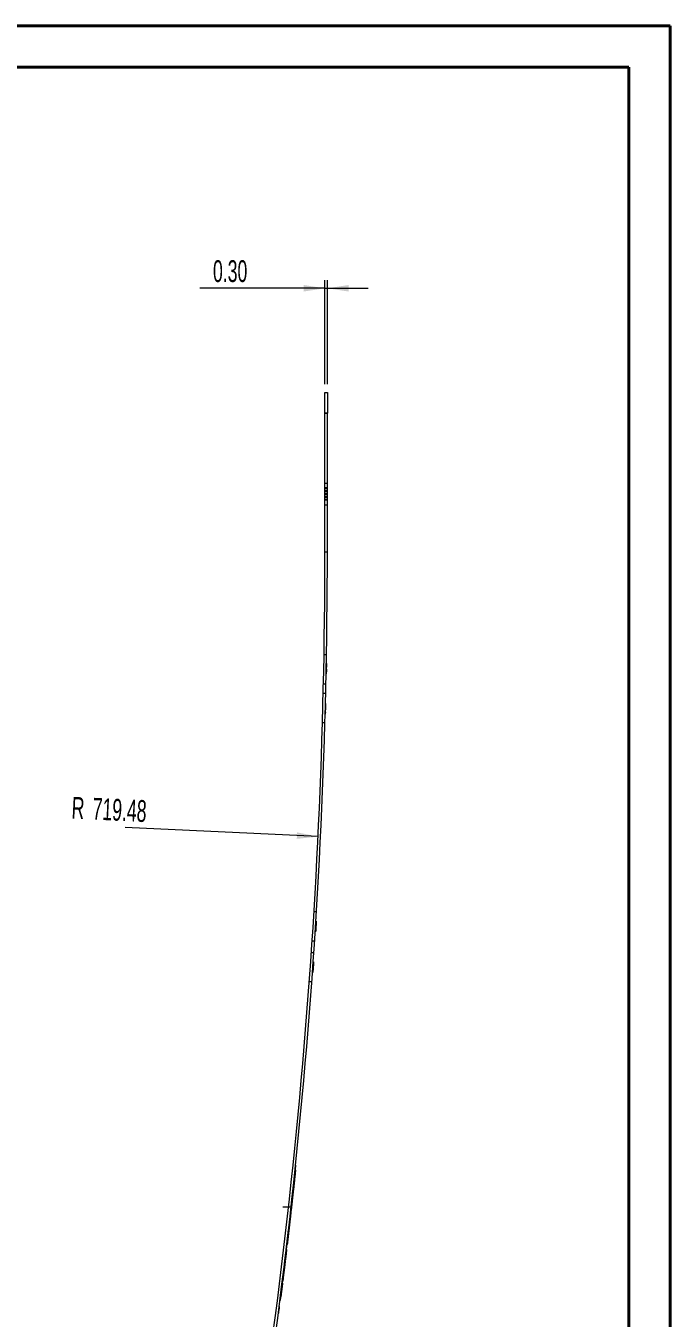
# Model space of a CAD drawing. Header units: millimetres. Extents: x -551 to 210, y 0 to 297.
# Drawn here: x 131.8 to 210.1, y 140.3 to 297.2 of the extents above; entities that cross this region are included whole.
import ezdxf

# ---------------------------------------------------------------- set-up
doc = ezdxf.new("R2010")
doc.units = ezdxf.units.MM
doc.linetypes.add('HIDDEN', pattern=[1.905, 1.27, -0.635])
doc.styles.add('SLDTEXTSTYLE2', font='TXT', dxfattribs={"width": 0.605})
doc.dimstyles.new('SLDDIMSTYLE2', dxfattribs={"dimtxt": 2.568319, "dimasz": 2.568319, "dimexe": 0, "dimexo": 0.0625, "dimgap": 0.64208, "dimtad": 2, "dimrnd": 1e-09, "dimzin": 4, "dimdsep": 46, "dimtxsty": 'SLDTEXTSTYLE2', "dimsah": 1, "dimcen": 0.09, "dimadec": 0, "dimazin": 0, "dimtfac": 1, "dimtofl": 0, "dimtmove": 0, "dimatfit": 3, "dimfxl": 1, "dimtolj": 1, "dimtzin": 12, "dimarcsym": 0})
doc.dimstyles.new('SLDDIMSTYLE3', dxfattribs={"dimtxt": 2.568319, "dimasz": 2.568319, "dimexe": 0, "dimexo": 0.0625, "dimgap": 0.64208, "dimtad": 2, "dimrnd": 1e-09, "dimzin": 12, "dimdsep": 46, "dimtxsty": 'SLDTEXTSTYLE2', "dimblk1": 'NONE', "dimblk2": 'NONE', "dimsah": 1, "dimcen": 0.09, "dimadec": 0, "dimazin": 0, "dimtfac": 1, "dimtofl": 0, "dimtmove": 0, "dimatfit": 3, "dimldrblk": 'NONE', "dimfxl": 1, "dimtolj": 1, "dimtzin": 12, "dimarcsym": 0})

# ---------------------------------------------------------------- blocks, each defined once
blk = doc.blocks.new('*D12')
at = {"color": 7, "linetype": 'Continuous', "lineweight": 0}
for p, q in [((168.16, 265.34), (152.98, 265.34)), ((168.16, 253.68), (168.16, 266.34)), ((168.16, 265.34), (168.46, 265.34)), ((168.46, 253.68), (168.46, 266.34)), ((168.46, 265.34), (173.4, 265.34))]:
    blk.add_line(p, q, dxfattribs=at)
for points in [[(168.16, 265.34), (165.59, 265.74), (165.59, 264.95)], [(168.46, 265.34), (171.03, 264.95), (171.03, 265.74)]]:
    blk.add_solid(points, dxfattribs=at)
at = {"color": 7, "linetype": 'Continuous', "lineweight": 0, "insert": (154.57, 268.75), "char_height": 2.646, "attachment_point": 1, "style": 'SLDTEXTSTYLE2'}
blk.add_mtext('0.30', dxfattribs=at)
blk = doc.blocks.new('*D14')
at = {"color": 7, "linetype": 'Continuous', "lineweight": 0, "attachment_point": 1, "rotation": 357.2491, "style": 'SLDTEXTSTYLE2'}
for s, insert, char_height in [('R', (137.48, 203.59), 2.65), ('719.48', (140.03, 203.47), 2.646)]:
    blk.add_mtext(s, dxfattribs=dict(at, insert=insert, char_height=char_height))
blk = doc.blocks.new('_NONE')

msp = doc.modelspace()

# ---------------------------------------------------------------- linework, layer by layer
at = {"color": 7, "linetype": 'Continuous', "lineweight": 40}
for p, q in [((0.079, 297.215), (210.079, 297.215)), ((210.079, 0.215), (210.079, 297.215)), ((210.079, 292.215), (210.079, 297.215)), ((10.079, 292.215), (205.079, 292.215)), ((205.079, 5.215), (205.079, 292.215))]:
    msp.add_line(p, q, dxfattribs=at)
at = {"color": 7, "linetype": 'Continuous', "lineweight": 15}
for p, q in [((168.157, 250.18), (168.157, 252.68)), ((168.157, 252.68), (168.457, 252.68)), ((168.457, 252.68), (168.457, 250.18)), ((168.157, 233.28), (168.157, 250.18)), ((168.457, 250.18), (168.157, 250.18)), ((168.457, 233.28), (168.457, 250.18)), ((168.157, 241.091), (168.119, 241.091)), ((168.494, 241.091), (168.457, 241.091)), ((168.119, 239.654), (168.157, 239.654)), ((168.457, 239.654), (168.494, 239.654)), ((168.457, 233.28), (168.157, 233.28)), ((168.355, 218.506), (168.305, 218.506)), ((168.238, 213.621), (168.188, 213.621)), ((168.239, 213.638), (168.189, 213.638)), ((167.03, 187.202), (166.98, 187.202)), ((167.038, 187.316), (166.988, 187.316)), ((167.061, 187.682), (167.011, 187.682)), ((167.088, 188.107), (167.038, 188.107)), ((167.089, 188.124), (167.039, 188.124)), ((167.088, 188.107), (167.089, 188.124)), ((166.695, 182.242), (166.645, 182.242)), ((166.703, 182.357), (166.653, 182.357)), ((166.729, 182.723), (166.679, 182.723)), ((166.759, 183.148), (166.709, 183.148)), ((166.76, 183.164), (166.71, 183.164)), ((166.759, 183.148), (166.76, 183.164)), ((164.598, 158.847), (164.648, 158.847)), ((164.554, 157.942), (164.553, 157.942)), ((163.063, 153.806), (163.754, 153.806)), ((163.903, 151.995), (163.903, 151.995)), ((163.912, 152.074), (163.912, 152.074)), ((163.622, 149.561), (163.622, 149.561)), ((163.334, 147.143), (163.334, 147.143)), ((162.806, 142.867), (162.806, 142.867)), ((162.824, 143.007), (162.824, 143.007)), ((162.826, 143.023), (162.827, 143.023)), ((162.603, 141.669), (162.653, 141.669)), ((162.705, 142.471), (162.756, 142.471)), ((162.499, 140.859), (162.549, 140.859))]:
    msp.add_line(p, q, dxfattribs=at)
at = {"color": 7, "linetype": 'HIDDEN', "lineweight": 0}
for p, q in [((168.157, 250.18), (168.457, 250.18)), ((168.157, 241.687), (168.457, 241.687)), ((168.157, 241.687), (168.457, 241.687)), ((168.457, 241.091), (168.157, 241.091)), ((168.157, 241.087), (168.457, 241.087)), ((168.157, 241.046), (168.457, 241.046)), ((168.157, 240.789), (168.457, 240.789)), ((168.157, 240.72), (168.457, 240.72)), ((168.157, 240.701), (168.457, 240.701)), ((168.157, 240.676), (168.457, 240.676)), ((168.157, 240.436), (168.457, 240.436)), ((168.157, 240.306), (168.457, 240.306)), ((168.157, 240.069), (168.457, 240.069)), ((168.157, 240.04), (168.457, 240.04)), ((168.157, 240.026), (168.457, 240.026)), ((168.157, 239.942), (168.457, 239.942)), ((168.157, 239.696), (168.457, 239.696)), ((168.157, 239.655), (168.457, 239.655)), ((168.157, 239.654), (168.457, 239.654)), ((168.157, 239.055), (168.457, 239.055)), ((168.157, 239.055), (168.457, 239.055)), ((168.348, 220.82), (168.048, 220.82)), ((168.38, 219.79), (168.33, 219.79)), ((168.358, 218.654), (168.308, 218.654)), ((168.359, 218.7), (168.309, 218.7)), ((168.361, 218.777), (168.311, 218.777)), ((168.362, 218.86), (168.312, 218.86)), ((168.363, 218.904), (168.313, 218.904)), ((168.363, 218.901), (168.313, 218.901)), ((168.363, 218.889), (168.313, 218.889)), ((168.366, 219.049), (168.316, 219.049)), ((168.366, 219.035), (168.316, 219.035)), ((168.367, 219.099), (168.317, 219.099)), ((168.367, 219.082), (168.317, 219.082)), ((168.367, 219.076), (168.317, 219.076)), ((168.37, 219.23), (168.32, 219.23)), ((168.373, 219.405), (168.323, 219.405)), ((168.373, 219.387), (168.323, 219.387)), ((168.374, 219.444), (168.324, 219.444)), ((168.374, 219.44), (168.324, 219.44)), ((168.377, 219.642), (168.327, 219.642)), ((168.377, 219.593), (168.327, 219.593)), ((168.367, 219.082), (168.367, 219.082)), ((167.98, 217.32), (168.28, 217.32)), ((168.252, 216.12), (167.951, 216.12)), ((168.243, 213.786), (168.193, 213.786)), ((168.249, 214.033), (168.199, 214.033)), ((168.253, 214.183), (168.203, 214.183)), ((168.253, 214.181), (168.203, 214.181)), ((168.254, 214.214), (168.204, 214.214)), ((168.254, 214.192), (168.204, 214.192)), ((168.258, 214.362), (168.208, 214.362)), ((168.262, 214.518), (168.212, 214.518)), ((168.263, 214.536), (168.213, 214.536)), ((168.269, 214.774), (168.219, 214.774)), ((168.273, 214.922), (168.223, 214.922)), ((168.254, 214.192), (168.253, 214.171)), ((167.86, 212.62), (168.16, 212.62)), ((167.129, 189.61), (166.829, 189.61)), ((167.102, 188.338), (167.052, 188.338)), ((167.111, 188.47), (167.061, 188.47)), ((167.112, 188.486), (167.062, 188.486)), ((167.041, 187.366), (166.991, 187.366)), ((167.05, 187.515), (167, 187.515)), ((167.056, 187.605), (167.006, 187.605)), ((167.056, 187.597), (167.006, 187.597)), ((167.061, 187.679), (167.011, 187.679)), ((167.065, 187.745), (167.015, 187.745)), ((167.086, 188.083), (167.036, 188.083)), ((167.087, 188.101), (167.037, 188.101)), ((167.089, 188.132), (167.039, 188.132)), ((167.089, 188.13), (167.039, 188.13)), ((167.09, 188.142), (167.04, 188.142)), ((167.089, 188.13), (167.088, 188.107)), ((166.609, 186.11), (166.91, 186.11)), ((166.81, 184.64), (166.509, 184.64)), ((166.706, 182.391), (166.655, 182.391)), ((166.706, 182.397), (166.656, 182.397)), ((166.707, 182.407), (166.657, 182.407)), ((166.717, 182.555), (166.667, 182.555)), ((166.721, 182.613), (166.671, 182.613)), ((166.721, 182.61), (166.671, 182.61)), ((166.724, 182.645), (166.673, 182.645)), ((166.729, 182.72), (166.679, 182.72)), ((166.737, 182.835), (166.687, 182.835)), ((166.743, 182.917), (166.693, 182.917)), ((166.747, 182.983), (166.697, 182.983)), ((166.748, 182.998), (166.698, 182.998)), ((166.761, 183.172), (166.71, 183.172)), ((166.76, 183.17), (166.71, 183.17)), ((166.761, 183.182), (166.711, 183.182)), ((166.761, 183.178), (166.711, 183.178)), ((166.762, 183.194), (166.712, 183.194)), ((166.775, 183.378), (166.725, 183.378)), ((166.784, 183.51), (166.734, 183.51)), ((166.785, 183.526), (166.735, 183.526)), ((166.76, 183.17), (166.759, 183.148)), ((166.265, 181.14), (166.566, 181.14)), ((164.587, 158.747), (164.638, 158.747)), ((164.459, 157.047), (164.333, 155.877)), ((164.534, 157.755), (164.396, 156.464)), ((164.408, 157.047), (164.459, 157.047)), ((164.529, 157.714), (164.459, 157.714)), ((164.553, 157.942), (164.475, 157.942)), ((164.542, 158.237), (164.534, 158.237)), ((164.232, 155.409), (164.282, 155.409)), ((164.389, 156.4), (164.339, 156.4)), ((163.754, 153.806), (164.057, 153.806)), ((164.119, 153.923), (164.069, 153.923)), ((164.134, 154.059), (164.084, 154.059)), ((164.195, 154.611), (164.145, 154.611)), ((163.939, 152.314), (163.888, 152.314)), ((163.964, 152.541), (163.914, 152.541)), ((164.012, 152.961), (164.007, 152.916)), ((163.762, 150.784), (163.714, 150.784)), ((163.853, 151.571), (163.804, 151.571)), ((163.834, 151.39), (163.835, 151.405)), ((163.885, 151.864), (163.835, 151.864)), ((163.902, 151.997), (163.852, 151.997)), ((163.852, 151.995), (163.903, 151.995)), ((163.907, 152.038), (163.857, 152.038)), ((163.861, 152.074), (163.912, 152.074)), ((163.572, 149.561), (163.622, 149.561)), ((163.645, 149.761), (163.595, 149.761)), ((163.679, 150.063), (163.63, 150.063)), ((163.727, 150.498), (163.681, 150.498)), ((163.436, 147.993), (163.386, 147.993)), ((163.201, 146.051), (163.149, 146.051)), ((163.22, 146.205), (163.169, 146.205)), ((163.2, 146.447), (163.25, 146.447)), ((163.269, 146.602), (163.219, 146.602)), ((163.283, 146.719), (163.233, 146.719)), ((163.284, 147.143), (163.334, 147.143)), ((163.289, 147.183), (163.289, 147.183)), ((163.011, 144.509), (162.96, 144.509)), ((163.036, 145.111), (163.086, 145.111)), ((163.05, 144.813), (163.041, 144.745)), ((163.156, 145.69), (163.103, 145.69)), ((163.134, 145.496), (163.119, 145.371)), ((163.127, 145.848), (163.127, 145.848)), ((163.147, 145.605), (163.142, 145.558)), ((162.709, 142.867), (162.806, 142.867)), ((162.774, 143.007), (162.824, 143.007)), ((162.827, 143.037), (162.777, 143.037)), ((162.777, 143.023), (162.826, 143.023)), ((162.863, 143.323), (162.812, 143.323)), ((162.851, 143.628), (162.902, 143.628)), ((162.993, 144.369), (162.944, 144.369)), ((162.718, 142.571), (162.769, 142.571))]:
    msp.add_line(p, q, dxfattribs=at)
at = {"color": 7, "linetype": 'Continuous', "lineweight": 0}
msp.add_line((167.328, 198.749), (143.89, 199.875), dxfattribs=at)
at = {"color": 7, "linetype": 'Continuous', "lineweight": 15, "flags": 128}
for points in [[(167.05, 187.515), (167.048, 187.476), (167.045, 187.436), (167.043, 187.397), (167.04, 187.358), (167.038, 187.319), (167.035, 187.28), (167.033, 187.241), (167.03, 187.202)], [(166.717, 182.555), (166.714, 182.516), (166.712, 182.477), (166.709, 182.438), (166.706, 182.399), (166.703, 182.36), (166.701, 182.321), (166.698, 182.281), (166.695, 182.242)]]:
    msp.add_lwpolyline(points, dxfattribs=at)
at = {"color": 7, "linetype": 'HIDDEN', "lineweight": 0, "flags": 128}
msp.add_lwpolyline([(163.199, 146.027), (163.199, 146.027), (163.199, 146.026), (163.199, 146.024), (163.198, 146.022), (163.198, 146.02), (163.198, 146.017), (163.197, 146.012), (163.195, 145.991), (163.184, 145.905), (163.14, 145.546), (163.094, 145.167), (163.085, 145.096), (163.071, 144.985), (163.069, 144.97), (163.068, 144.958), (163.066, 144.946), (163.065, 144.937), (163.06, 144.897), (163.05, 144.813), (163.05, 144.813)], dxfattribs=at)
at = {"color": 7, "linetype": 'Continuous', "lineweight": 15}
for radius, start, end in [(719.48, 349.441428, 0), (719.78, 349.441328, 0), (719.83, 358.823979, 358.926213), (719.83, 358.436368, 358.538618), (719.83, 356.367939, 356.430965), (719.83, 355.972297, 356.035352), (719.83, 352.752663, 354.064793), (719.83, 352.623262, 352.688268)]:
    msp.add_arc((-551.323, 233.28), radius, start, end, dxfattribs=at)
at = {"color": 7, "linetype": 'HIDDEN', "lineweight": 0}
for points, knots in [([(168.323, 219.405), (168.323, 219.424), (168.324, 219.443), (168.324, 219.462), (168.324, 219.481), (168.325, 219.501), (168.325, 219.521), (168.326, 219.56), (168.327, 219.601), (168.327, 219.642)], [0, 0, 0, 0, 0.00006346209, 0.00006346209, 0.00006346209, 0.00012697801, 0.00012697801, 0.00012697801, 0.00025380308, 0.00025380308, 0.00025380308, 0.00025380308]), ([(168.367, 219.076), (168.366, 219.066), (168.366, 219.051), (168.365, 219.006), (168.365, 218.979), (168.363, 218.895), (168.362, 218.836), (168.361, 218.777)], [0, 0, 0, 0, 0.25, 0.25, 0.5, 0.5, 1, 1, 1, 1]), ([(168.367, 219.082), (168.367, 219.082), (168.367, 219.082), (168.367, 219.081), (168.367, 219.08), (168.367, 219.079), (168.367, 219.076)], [0.000022425023, 0.000022425023, 0.000022425023, 0.000022425023, 0.000044858823, 0.000044858823, 0.000044858823, 0.000089612613, 0.000089612613, 0.000089612613, 0.000089612613]), ([(168.213, 214.536), (168.213, 214.555), (168.214, 214.574), (168.214, 214.594), (168.215, 214.613), (168.215, 214.633), (168.216, 214.652), (168.217, 214.692), (168.218, 214.733), (168.219, 214.774)], [0, 0, 0, 0, 0.00006346209, 0.00006346209, 0.00006346209, 0.000126978, 0.000126978, 0.000126978, 0.00025383691, 0.00025383691, 0.00025383691, 0.00025383691]), ([(168.243, 213.811), (168.243, 213.805), (168.243, 213.786), (168.243, 213.786), (168.243, 213.786)], [0, 0, 0, 0, 0.3558682, 1, 1, 1, 1]), ([(167.037, 188.101), (167.039, 188.12), (167.04, 188.138), (167.041, 188.158), (167.042, 188.177), (167.043, 188.197), (167.045, 188.216), (167.046, 188.236), (167.047, 188.256), (167.048, 188.276), (167.05, 188.297), (167.051, 188.317), (167.052, 188.338)], [0, 0, 0, 0, 0.00006346204, 0.00006346204, 0.00006346204, 0.00012697786, 0.00012697786, 0.00012697786, 0.00019036311, 0.00019036311, 0.00019036311, 0.00025404016, 0.00025404016, 0.00025404016, 0.00025404016]), ([(164.553, 157.937), (164.552, 157.931), (164.551, 157.922), (164.549, 157.903), (164.548, 157.893), (164.545, 157.863), (164.543, 157.841), (164.538, 157.797), (164.536, 157.773), (164.531, 157.727), (164.528, 157.706), (164.522, 157.644), (164.518, 157.605), (164.511, 157.541), (164.508, 157.516), (164.504, 157.471), (164.501, 157.448), (164.497, 157.41), (164.496, 157.398), (164.492, 157.365), (164.49, 157.339), (164.482, 157.268), (164.477, 157.222), (164.468, 157.134), (164.463, 157.089), (164.459, 157.047)], [0, 0, 0, 0, 0.03125, 0.03125, 0.0625, 0.0625, 0.125, 0.125, 0.1875, 0.1875, 0.25, 0.25, 0.375, 0.375, 0.5, 0.5, 0.625, 0.625, 0.6875, 0.6875, 0.75, 0.75, 0.875, 0.875, 1, 1, 1, 1]), ([(164.584, 158.23), (164.584, 158.231), (164.584, 158.233), (164.584, 158.235), (164.584, 158.237), (164.584, 158.238), (164.583, 158.225), (164.581, 158.201), (164.57, 158.096), (164.553, 157.943), (164.54, 157.812), (164.534, 157.755)], [0, 0, 0, 0, 0.0028049, 0.0084431, 0.0152748, 0.0273039, 0.0809898, 0.2308862, 0.3820416, 0.7272212, 1, 1, 1, 1]), ([(164.282, 155.409), (164.271, 155.309), (164.25, 155.111), (164.212, 154.769), (164.173, 154.41), (164.144, 154.15), (164.13, 154.021), (164.127, 153.991), (164.125, 153.978), (164.126, 153.983), (164.126, 153.984)], [0, 0, 0, 0, 0.2380321, 0.4736892, 0.6785284, 0.8830299, 0.9154588, 0.9481761, 0.9918854, 1, 1, 1, 1]), ([(164.389, 156.399), (164.389, 156.398), (164.389, 156.396), (164.387, 156.378), (164.385, 156.356), (164.383, 156.336), (164.378, 156.293), (164.371, 156.229), (164.361, 156.134), (164.351, 156.046), (164.343, 155.972), (164.336, 155.907), (164.328, 155.833), (164.322, 155.773), (164.317, 155.724), (164.31, 155.663), (164.3, 155.568), (164.289, 155.474), (164.282, 155.409)], [0, 0, 0, 0, 0.0325856, 0.0705393, 0.0900345, 0.1061029, 0.1222423, 0.1873955, 0.2532645, 0.344177, 0.4400452, 0.5314398, 0.5831364, 0.6349671, 0.6677944, 0.6941957, 0.7874969, 1, 1, 1, 1]), ([(164.374, 156.254), (164.375, 156.27), (164.376, 156.273), (164.373, 156.249), (164.371, 156.232), (164.367, 156.19), (164.364, 156.164), (164.358, 156.105), (164.354, 156.074), (164.348, 156.014), (164.345, 155.984), (164.341, 155.955)], [0, 0, 0, 0, 0.125, 0.125, 0.25, 0.25, 0.5, 0.5, 0.75, 0.75, 1, 1, 1, 1]), ([(164.195, 154.611), (164.195, 154.611), (164.195, 154.611), (164.195, 154.609), (164.194, 154.605), (164.193, 154.589), (164.189, 154.559), (164.181, 154.481), (164.162, 154.31), (164.133, 154.05), (164.089, 153.653), (164.038, 153.198), (163.981, 152.685), (163.943, 152.349), (163.927, 152.209), (163.922, 152.165), (163.917, 152.126), (163.915, 152.103), (163.914, 152.092), (163.91, 152.061), (163.912, 152.075), (163.912, 152.075)], [0, 0, 0, 0, 0.0007968, 0.002011, 0.0035411, 0.006284, 0.0183501, 0.0301972, 0.0776696, 0.1735307, 0.2684146, 0.4605721, 0.6513715, 0.7487167, 0.7627643, 0.7770183, 0.7967352, 0.8272244, 0.8614603, 0.9981856, 1, 1, 1, 1]), ([(164.183, 154.501), (164.183, 154.501), (164.183, 154.5), (164.164, 154.329), (164.143, 154.14), (164.116, 153.892), (164.096, 153.718), (164.082, 153.589), (164.073, 153.507), (164.068, 153.46), (164.067, 153.452), (164.066, 153.449)], [0, 0, 0, 0, 0.0146672, 0.0944354, 0.4071415, 0.6211999, 0.7696192, 0.8761069, 0.9825955, 0.9954502, 1, 1, 1, 1]), ([(164.134, 154.056), (164.134, 154.057), (164.134, 154.059), (164.131, 154.034), (164.122, 153.947), (164.111, 153.847), (164.105, 153.793), (164.104, 153.789)], [0, 0, 0, 0, 0.0889297, 0.2612185, 0.4844633, 0.9645518, 1, 1, 1, 1]), ([(164.119, 153.923), (164.119, 153.921), (164.118, 153.917), (164.116, 153.9), (164.115, 153.889), (164.113, 153.866), (164.111, 153.848), (164.109, 153.835), (164.108, 153.827), (164.108, 153.825), (164.107, 153.816), (164.107, 153.816), (164.107, 153.816)], [0, 0, 0, 0, 0.0739972, 0.1668262, 0.3525041, 0.4190514, 0.4521985, 0.4857005, 0.5247585, 0.5930214, 0.728592, 1, 1, 1, 1]), ([(163.964, 152.537), (163.964, 152.537), (163.964, 152.537), (163.941, 152.331), (163.908, 152.041), (163.863, 151.646), (163.834, 151.392)], [0, 0, 0, 0, 0.0123206, 0.093763, 0.4168675, 1, 1, 1, 1]), ([(164.037, 153.191), (163.994, 152.807), (163.943, 152.353), (163.884, 151.833), (163.867, 151.681), (163.857, 151.599), (163.855, 151.58), (163.856, 151.583), (163.856, 151.583)], [0, 0, 0, 0, 0.669243, 0.791096, 0.9131771, 0.974452, 0.9963199, 1, 1, 1, 1]), ([(163.596, 149.773), (163.596, 149.77), (163.594, 149.758), (163.604, 149.843), (163.625, 150.017), (163.654, 150.271), (163.689, 150.569), (163.724, 150.879), (163.758, 151.166), (163.784, 151.393), (163.801, 151.544), (163.803, 151.56), (163.804, 151.568)], [0, 0, 0, 0, 0.0384367, 0.14477, 0.251261, 0.3583046, 0.4660517, 0.5743441, 0.6827828, 0.7909061, 0.898397, 1, 1, 1, 1]), ([(163.902, 151.991), (163.903, 151.995), (163.903, 152), (163.895, 151.929), (163.895, 151.927), (163.894, 151.918), (163.892, 151.905), (163.891, 151.895), (163.89, 151.884), (163.887, 151.859), (163.878, 151.781), (163.859, 151.61), (163.828, 151.338), (163.791, 151.02), (163.752, 150.683), (163.71, 150.321), (163.68, 150.056), (163.659, 149.876), (163.645, 149.761), (163.635, 149.673), (163.627, 149.608), (163.624, 149.576), (163.622, 149.565), (163.622, 149.559), (163.622, 149.562), (163.622, 149.562)], [0, 0, 0, 0, 0.2886816, 0.3360143, 0.3596627, 0.3715681, 0.3755306, 0.3782392, 0.3809592, 0.3844574, 0.3965677, 0.4445004, 0.5200098, 0.5975569, 0.695494, 0.7959808, 0.8615793, 0.9053116, 0.935543, 0.9563883, 0.9772684, 0.983036, 0.9887991, 0.9989908, 1, 1, 1, 1]), ([(163.762, 150.769), (163.762, 150.771), (163.763, 150.777), (163.76, 150.747), (163.758, 150.734), (163.755, 150.71), (163.751, 150.669), (163.748, 150.65), (163.745, 150.618), (163.744, 150.608), (163.743, 150.603), (163.742, 150.597), (163.742, 150.592), (163.741, 150.584), (163.74, 150.574), (163.738, 150.563), (163.737, 150.55), (163.734, 150.525), (163.727, 150.469), (163.726, 150.458), (163.727, 150.462), (163.727, 150.464)], [0, 0, 0, 0, 0.0519297, 0.1198184, 0.2553609, 0.5271675, 0.6624899, 0.7420452, 0.7818416, 0.7917846, 0.7967841, 0.7988026, 0.8005057, 0.8022086, 0.8050265, 0.8080042, 0.8115011, 0.8169865, 0.8419736, 0.9302511, 1, 1, 1, 1]), ([(163.794, 151.048), (163.793, 151.034), (163.789, 151.006), (163.784, 150.958), (163.779, 150.916), (163.775, 150.882), (163.772, 150.856), (163.771, 150.846), (163.771, 150.848), (163.771, 150.848)], [0, 0, 0, 0, 0.1651663, 0.3254769, 0.5151826, 0.6901151, 0.8028008, 0.9167775, 1, 1, 1, 1]), ([(163.827, 151.331), (163.824, 151.307), (163.819, 151.262), (163.811, 151.197), (163.807, 151.157), (163.804, 151.128), (163.801, 151.107), (163.799, 151.087), (163.797, 151.072), (163.796, 151.062), (163.795, 151.056), (163.795, 151.052), (163.795, 151.053), (163.795, 151.054)], [0, 0, 0, 0, 0.32012853, 0.58018161, 0.71051778, 0.75821974, 0.80639338, 0.84964993, 0.88121154, 0.90508334, 0.92894733, 0.97247881, 1, 1, 1, 1]), ([(163.903, 152.002), (163.903, 151.998), (163.902, 151.991), (163.902, 151.991), (163.902, 151.991)], [0, 0, 0, 0, 0.7115488, 1, 1, 1, 1]), ([(163.727, 150.466), (163.727, 150.462), (163.726, 150.455), (163.729, 150.482), (163.723, 150.43), (163.678, 150.04), (163.633, 149.66), (163.609, 149.453), (163.592, 149.311), (163.585, 149.246), (163.583, 149.232), (163.583, 149.229), (163.582, 149.221), (163.579, 149.196), (163.568, 149.1), (163.52, 148.698), (163.455, 148.15), (163.391, 147.616), (163.36, 147.354), (163.344, 147.222), (163.337, 147.168), (163.335, 147.151), (163.334, 147.143), (163.334, 147.143), (163.334, 147.143)], [0, 0, 0, 0, 0.0952796, 0.1518534, 0.2070549, 0.2962989, 0.4325404, 0.5686553, 0.6366862, 0.6447202, 0.6455055, 0.6460346, 0.6465632, 0.6489937, 0.6585405, 0.696311, 0.8458196, 0.9209054, 0.9654232, 0.9876329, 0.9919813, 0.9963652, 0.9985777, 1, 1, 1, 1]), ([(163.469, 148.689), (163.47, 148.704), (163.474, 148.735), (163.48, 148.781), (163.485, 148.827), (163.49, 148.865), (163.493, 148.897), (163.496, 148.92), (163.498, 148.941), (163.501, 148.959), (163.502, 148.973), (163.503, 148.983), (163.505, 148.993), (163.507, 149.017), (163.511, 149.048), (163.516, 149.086), (163.521, 149.128), (163.531, 149.214), (163.545, 149.338), (163.564, 149.501), (163.583, 149.663), (163.599, 149.793), (163.609, 149.881), (163.614, 149.927), (163.619, 149.971), (163.623, 150.006), (163.627, 150.036), (163.629, 150.051), (163.63, 150.062), (163.63, 150.062), (163.63, 150.062)], [0, 0, 0, 0, 0.0140752, 0.0284471, 0.0411175, 0.0540877, 0.06184, 0.0697401, 0.0762325, 0.0829249, 0.0920599, 0.0966938, 0.1011666, 0.1107836, 0.1433136, 0.1758057, 0.2083007, 0.2409914, 0.3709635, 0.500946, 0.6300917, 0.7592485, 0.8211284, 0.8520764, 0.8830177, 0.9450528, 0.9604297, 0.975807, 0.9912113, 1, 1, 1, 1]), ([(163.594, 149.322), (163.594, 149.321), (163.593, 149.319), (163.591, 149.296), (163.587, 149.266), (163.586, 149.254)], [0, 0, 0, 0, 0.2649468, 0.7116673, 1, 1, 1, 1]), ([(163.615, 149.504), (163.615, 149.504), (163.615, 149.507), (163.611, 149.473), (163.609, 149.451), (163.61, 149.46), (163.61, 149.464)], [0, 0, 0, 0, 0.0062594, 0.1150273, 0.6273583, 1, 1, 1, 1]), ([(163.715, 150.363), (163.707, 150.296), (163.696, 150.196), (163.693, 150.172), (163.691, 150.155), (163.682, 150.076), (163.682, 150.077), (163.682, 150.077)], [0, 0, 0, 0, 0.48797888, 0.73240225, 0.97559276, 0.99629673, 1, 1, 1, 1]), ([(163.258, 146.931), (163.27, 147.024), (163.28, 147.11), (163.294, 147.225), (163.297, 147.248), (163.301, 147.284), (163.302, 147.295), (163.305, 147.317), (163.306, 147.327), (163.309, 147.349), (163.31, 147.362), (163.314, 147.391), (163.316, 147.405), (163.321, 147.446), (163.323, 147.466), (163.33, 147.523), (163.335, 147.567), (163.345, 147.65), (163.35, 147.69), (163.364, 147.808), (163.373, 147.884), (163.401, 148.116), (163.419, 148.27), (163.455, 148.576), (163.474, 148.731), (163.492, 148.883)], [0, 0, 0, 0, 0.125, 0.125, 0.15625, 0.15625, 0.171875, 0.171875, 0.1875, 0.1875, 0.203125, 0.203125, 0.21875, 0.21875, 0.25, 0.25, 0.3125, 0.3125, 0.375, 0.375, 0.5, 0.5, 0.75, 0.75, 1, 1, 1, 1]), ([(163.436, 147.99), (163.436, 147.991), (163.436, 147.993), (163.435, 147.982), (163.432, 147.955), (163.428, 147.924), (163.425, 147.898), (163.422, 147.875), (163.419, 147.846), (163.41, 147.771), (163.401, 147.7), (163.394, 147.64), (163.392, 147.621)], [0, 0, 0, 0, 0.0349319, 0.1199968, 0.2054991, 0.2845386, 0.3280311, 0.3626113, 0.4067336, 0.4853154, 0.8402512, 1, 1, 1, 1]), ([(163.448, 148.517), (163.448, 148.517), (163.448, 148.517), (163.449, 148.519), (163.449, 148.524), (163.45, 148.534), (163.452, 148.547), (163.454, 148.569), (163.458, 148.594), (163.461, 148.621), (163.464, 148.65), (163.467, 148.673), (163.469, 148.689)], [0, 0, 0, 0, 0.0049401, 0.0938431, 0.180552, 0.2699538, 0.3522716, 0.4364662, 0.6209461, 0.714061, 0.8048958, 1, 1, 1, 1]), ([(163.103, 145.241), (163.127, 145.439), (163.177, 145.845), (163.222, 146.217), (163.257, 146.505), (163.273, 146.636), (163.281, 146.699), (163.283, 146.716), (163.283, 146.719), (163.283, 146.718), (163.283, 146.715), (163.282, 146.71), (163.281, 146.7), (163.276, 146.659), (163.259, 146.521), (163.199, 146.029), (163.124, 145.413), (163.052, 144.829), (163.028, 144.638), (163.025, 144.61), (163.023, 144.6), (163.022, 144.592), (163.022, 144.587), (163.021, 144.582), (163.02, 144.574), (163.018, 144.558), (163.013, 144.519), (162.994, 144.367), (162.965, 144.135), (162.939, 143.923), (162.914, 143.725), (162.906, 143.661), (162.903, 143.634), (162.902, 143.631), (162.902, 143.63)], [0, 0, 0, 0, 0.0958493, 0.1967165, 0.2471426, 0.2723526, 0.2850864, 0.2914299, 0.2936038, 0.2947064, 0.2956076, 0.2965126, 0.2977874, 0.3011026, 0.3156526, 0.3647131, 0.5587604, 0.6556038, 0.6677314, 0.6698867, 0.6720263, 0.6729612, 0.6737435, 0.6745261, 0.6757074, 0.6789755, 0.6937126, 0.7185387, 0.8360092, 0.9534017, 0.9827856, 0.9974669, 0.9987107, 1, 1, 1, 1]), ([(163.339, 147.183), (163.329, 147.098), (163.315, 146.984), (163.301, 146.863), (163.294, 146.806), (163.29, 146.779), (163.288, 146.761), (163.287, 146.747), (163.285, 146.73), (163.283, 146.714), (163.278, 146.672), (163.266, 146.579), (163.24, 146.366), (163.199, 146.023), (163.153, 145.652), (163.123, 145.403), (163.1, 145.221), (163.091, 145.15), (163.087, 145.117), (163.087, 145.114), (163.087, 145.114)], [0, 0, 0, 0, 0.1390233, 0.1880454, 0.2050497, 0.2124802, 0.2199916, 0.2239308, 0.2278761, 0.2422806, 0.2606375, 0.2812677, 0.3639693, 0.5305287, 0.6963233, 0.8616596, 0.9441726, 0.985453, 0.9991818, 1, 1, 1, 1]), ([(163.247, 146.422), (163.243, 146.392), (163.236, 146.327), (163.227, 146.252), (163.22, 146.202), (163.218, 146.18), (163.216, 146.163), (163.214, 146.15), (163.213, 146.141), (163.213, 146.142), (163.213, 146.143)], [0, 0, 0, 0, 0.271666, 0.5903744, 0.6814933, 0.7357438, 0.7906029, 0.8587461, 0.9500864, 1, 1, 1, 1]), ([(163.234, 146.725), (163.232, 146.711), (163.231, 146.707), (163.231, 146.707), (163.232, 146.713), (163.235, 146.74), (163.238, 146.761), (163.246, 146.828), (163.252, 146.88), (163.258, 146.931)], [0, 0, 0, 0, 0.125, 0.125, 0.25, 0.25, 0.5, 0.5, 1, 1, 1, 1]), ([(163.348, 147.259), (163.348, 147.256), (163.347, 147.25), (163.347, 147.249), (163.347, 147.249)], [0, 0, 0, 0, 0.5065002, 1, 1, 1, 1]), ([(163.009, 144.482), (163.006, 144.463), (163.003, 144.436), (162.999, 144.408), (162.998, 144.399)], [0, 0, 0, 0, 0.6924413, 1, 1, 1, 1]), ([(163.011, 144.498), (163.011, 144.5), (163.012, 144.51), (163.007, 144.472), (163, 144.411), (162.999, 144.405)], [0, 0, 0, 0, 0.2448105, 0.9170923, 1, 1, 1, 1]), ([(163.184, 145.905), (163.183, 145.899), (163.182, 145.89), (163.18, 145.875), (163.179, 145.863), (163.178, 145.855), (163.177, 145.849), (163.177, 145.847), (163.177, 145.849), (163.178, 145.852), (163.178, 145.858), (163.179, 145.865), (163.18, 145.871), (163.18, 145.873)], [0, 0, 0, 0, 0.1859402, 0.2796481, 0.3781107, 0.4511064, 0.5509207, 0.6850022, 0.7602097, 0.8167206, 0.8736031, 0.9398421, 1, 1, 1, 1]), ([(162.828, 143.037), (162.821, 142.986), (162.809, 142.888), (162.807, 142.875), (162.806, 142.869)], [0, 0, 0, 0, 0.5138562, 1, 1, 1, 1]), ([(162.927, 143.824), (162.906, 143.662), (162.881, 143.459), (162.853, 143.235), (162.844, 143.163), (162.839, 143.126), (162.836, 143.105), (162.833, 143.083), (162.829, 143.049), (162.824, 143.008), (162.826, 143.022), (162.827, 143.034)], [0, 0, 0, 0, 0.3087016, 0.3881893, 0.4275035, 0.4450475, 0.4576133, 0.4701344, 0.5027728, 0.5973536, 1, 1, 1, 1]), ([(162.863, 143.321), (162.863, 143.319), (162.861, 143.305), (162.863, 143.316), (162.863, 143.316), (162.863, 143.317)], [0, 0, 0, 0, 0.0624569, 0.3543568, 1, 1, 1, 1]), ([(162.863, 143.32), (162.863, 143.321), (162.864, 143.323), (162.863, 143.315), (162.863, 143.317), (162.863, 143.317)], [0, 0, 0, 0, 0.3919623, 0.9791622, 1, 1, 1, 1])]:
    msp.add_open_spline(points, degree=3, knots=knots, dxfattribs=at)
at = {"color": 7, "linetype": 'Continuous', "lineweight": 15}
for points, knots in [([(167.112, 188.486), (167.112, 188.485), (167.111, 188.481), (167.11, 188.452), (167.108, 188.428), (167.104, 188.362), (167.101, 188.319), (167.095, 188.226), (167.092, 188.175), (167.089, 188.124)], [0, 0, 0, 0, 0.25, 0.25, 0.5, 0.5, 0.75, 0.75, 1, 1, 1, 1]), ([(167.038, 187.316), (167.037, 187.307), (167.037, 187.298), (167.036, 187.288), (167.035, 187.279), (167.035, 187.269), (167.034, 187.26), (167.033, 187.241), (167.032, 187.221), (167.03, 187.202)], [0, 0, 0, 0, 0.00002908612, 0.00002908612, 0.00002908612, 0.00005822388, 0.00005822388, 0.00005822388, 0.00011646981, 0.00011646981, 0.00011646981, 0.00011646981]), ([(167.061, 187.682), (167.058, 187.632), (167.055, 187.58), (167.047, 187.459), (167.043, 187.391), (167.038, 187.316)], [0, 0, 0, 0, 0.5, 0.5, 1, 1, 1, 1]), ([(167.088, 188.107), (167.086, 188.083), (167.082, 188.014), (167.075, 187.909), (167.068, 187.797), (167.063, 187.72), (167.061, 187.682)], [0, 0, 0, 0, 0.1322454, 0.3697961, 0.6835367, 1, 1, 1, 1]), ([(166.703, 182.357), (166.703, 182.347), (166.702, 182.338), (166.701, 182.329), (166.701, 182.319), (166.7, 182.31), (166.699, 182.3), (166.698, 182.281), (166.696, 182.262), (166.695, 182.242)], [0, 0, 0, 0, 0.0000290861, 0.0000290861, 0.0000290861, 0.00005822385, 0.00005822385, 0.00005822385, 0.0001165225, 0.0001165225, 0.0001165225, 0.0001165225]), ([(166.729, 182.723), (166.726, 182.673), (166.722, 182.621), (166.713, 182.5), (166.709, 182.432), (166.703, 182.357)], [0, 0, 0, 0, 0.5, 0.5, 1, 1, 1, 1]), ([(166.759, 183.148), (166.757, 183.123), (166.752, 183.055), (166.745, 182.949), (166.737, 182.837), (166.732, 182.761), (166.729, 182.723)], [0, 0, 0, 0, 0.1323143, 0.3699925, 0.6836377, 1, 1, 1, 1]), ([(166.785, 183.526), (166.785, 183.525), (166.785, 183.521), (166.783, 183.493), (166.781, 183.469), (166.777, 183.402), (166.774, 183.36), (166.767, 183.266), (166.764, 183.215), (166.76, 183.164)], [0, 0, 0, 0, 0.25, 0.25, 0.5, 0.5, 0.75, 0.75, 1, 1, 1, 1])]:
    msp.add_open_spline(points, degree=3, knots=knots, dxfattribs=at)
at = {"color": 7, "linetype": 'HIDDEN', "lineweight": 0}
msp.add_open_spline([(163.63, 150.062), (163.63, 150.061), (163.63, 150.059), (163.629, 150.057)], degree=3, dxfattribs=at)
at = {"color": 7, "linetype": 'Continuous', "lineweight": 0}
msp.add_solid([(167.328, 198.749), (164.781, 199.267), (164.743, 198.478)], dxfattribs=at)

# ---------------------------------------------------------------- dimensions: what is measured, and where the dimension line sits
dim = msp.add_linear_dim(base=(168.457, 265.342), p1=(168.157, 252.68), p2=(168.457, 252.68), dimstyle='SLDDIMSTYLE2', dxfattribs=at)
dim.commit()
dim.dimension.update_dxf_attribs({"geometry": '*D12', "text_midpoint": (157.996, 265.342), "dimtype": 160})
dim = msp.add_radius_dim(center=(-551.323, 233.28), mpoint=(0, 0), dimstyle='SLDDIMSTYLE3', dxfattribs=at)
dim.commit()
dim.dimension.update_dxf_attribs({"geometry": '*D14', "text_midpoint": (143.89, 199.875), "dimtype": 164})

doc.saveas('drawing.dxf')
